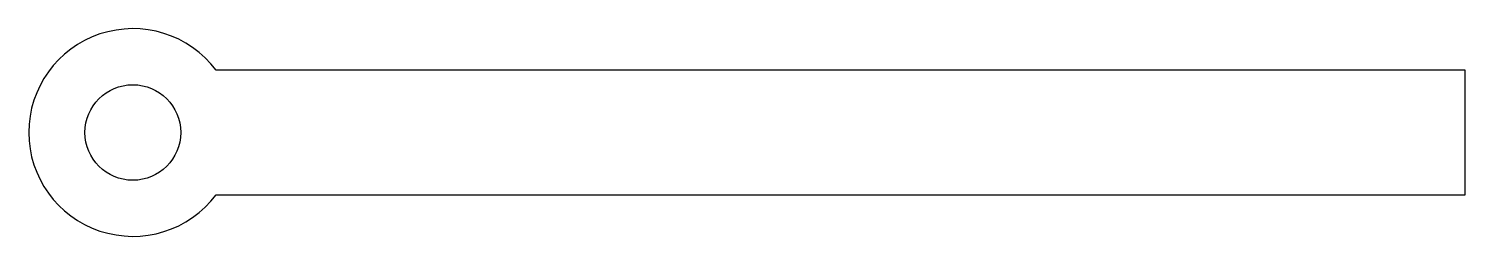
# Model space of a CAD drawing. Header units: millimetres. Extents: x -5 to 64, y -5 to 5.
import ezdxf

# ---------------------------------------------------------------- set-up
doc = ezdxf.new("R2010")
doc.units = ezdxf.units.MM

msp = doc.modelspace()

# ---------------------------------------------------------------- linework, layer by layer
msp.add_lwpolyline([(64, 3), (4, 3, 3), (4, -3), (64, -3)], format="xyb", close=True)
msp.add_circle((0, 0), 2.3)

doc.saveas('drawing.dxf')
